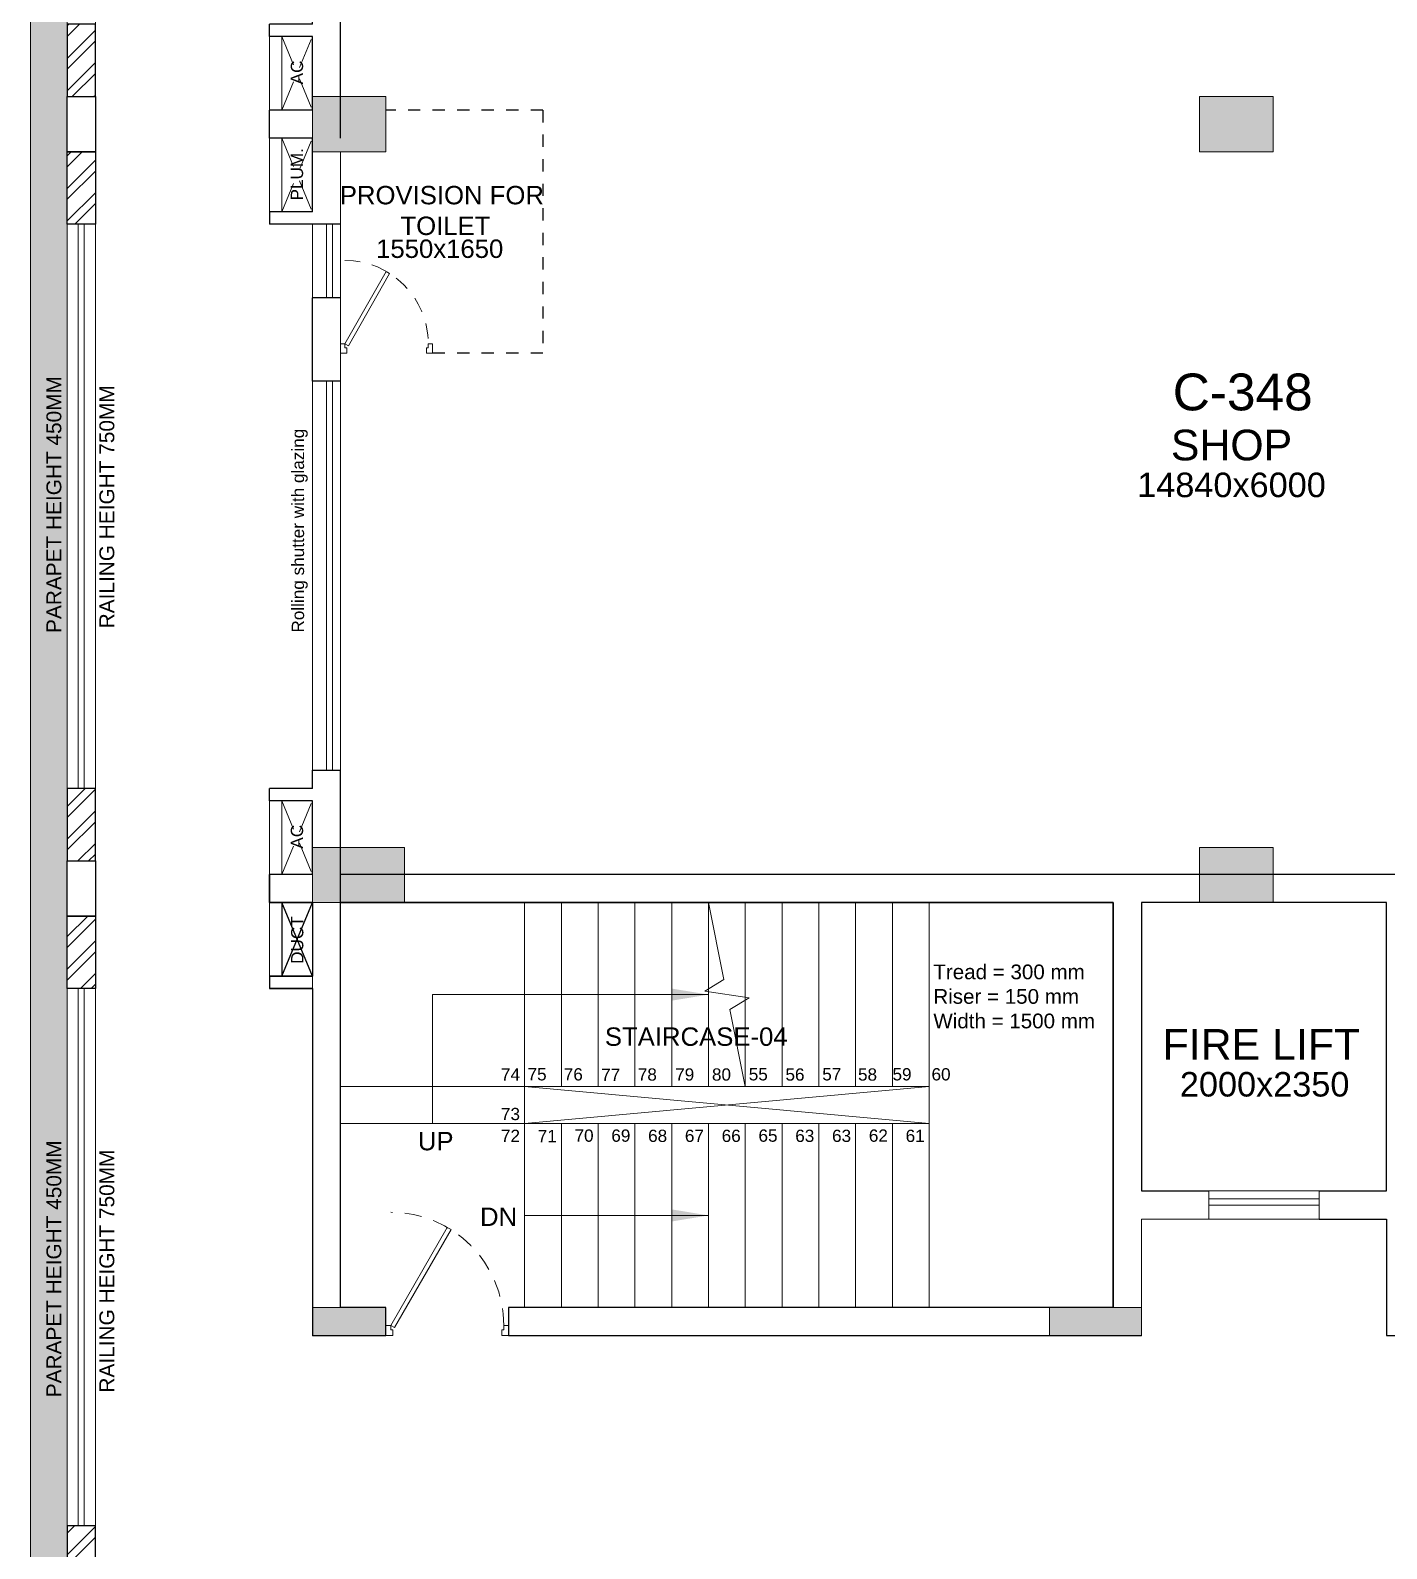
# Model space of a CAD drawing. Header units: metres. Extents: x 9819 to 10514, y 4405 to 4599.
# Drawn here: x 10468.82 to 10479.88, y 4550.07 to 4562.44 of the extents above; entities that cross this region are included whole.
import ezdxf
from ezdxf.enums import TextEntityAlignment as Align

# ---------------------------------------------------------------- set-up
doc = ezdxf.new("R2010")
doc.units = ezdxf.units.M
doc.header["$MEASUREMENT"] = 0
doc.linetypes.add('DASHED2', pattern=[0.375, 0.25, -0.125])
doc.linetypes.add('HIDDEN', pattern=[0.375, 0.25, -0.125])
doc.layers.add('A_COL. NO', color=4, linetype='Continuous')
for name, color, linetype, lineweight in [('A_CONC', 1, 'Continuous', 30), ('A_DOOR-WIN', 23, 'Continuous', 9), ('A_DOTTED', 8, 'HIDDEN', 0), ('A_ELE 0.15', 252, 'Continuous', 15), ('A_GLAZE', 140, 'Continuous', 5), ('A_LEDGE', 252, 'Continuous', 15), ('A_SHOP NO.', 113, 'Continuous', 5), ('A_SILL 0.09', 9, 'Continuous', 9), ('A_SILL 0.25', 25, 'Continuous', 15), ('A_SILL 0.25-RefEdit0', 25, 'Continuous', 15), ('A_STAIRS', 21, 'Continuous', 9), ('A_TEXT', 7, 'Continuous', 5), ('A_WALL', 7, 'Continuous', 30), ('A_Wall Hatch', 8, 'Continuous', 5), ('COLUMN-FINAL', 210, 'Continuous', 20), ('Doorline', 251, 'DASHED2', 13)]:
    doc.layers.add(name, color=color, linetype=linetype, lineweight=lineweight)
doc.layers.get('A_COL. NO').off()
doc.styles.add('A', font='ARIALN.TTF')
doc.styles.get("Standard").update_dxf_attribs({"font": 'arial.ttf'})
doc.dimstyles.new('DIM IN MM', dxfattribs={"dimtxt": 0.18, "dimasz": 0.075, "dimexe": 0.05, "dimexo": 0.05, "dimgap": 0.05, "dimtad": 0, "dimdec": 0, "dimlfac": 1000, "dimzin": 3, "dimdsep": 46, "dimtxsty": 'A', "dimblk1": 'ARCHTICK', "dimblk2": 'ARCHTICK', "dimsah": 1, "dimcen": 0, "dimclrd": 256, "dimclre": 256, "dimclrt": 256, "dimadec": 0, "dimazin": 0, "dimtfac": 1, "dimtdec": 0, "dimtofl": 0, "dimtmove": 1, "dimatfit": 3, "dimfxl": 1, "dimtolj": 1, "dimtzin": 0, "dimlwd": -1, "dimlwe": -1, "dimarcsym": 0})

# ---------------------------------------------------------------- blocks, each defined once
blk = doc.blocks.new('_ARCHTICK')
at = {"color": 0, "linetype": 'ByBlock', "const_width": 0.15}
blk.add_lwpolyline([(-0.5, -0.5), (0.5, 0.5)], dxfattribs=at)
blk = doc.blocks.new('D-900')
at = {"layer": 'A_DOOR-WIN'}
for points in [[(0.45, 0.794), (0.035, 0.075), (0.063, 0.059), (0.478, 0.778)], [(0, 0.075), (0, 0), (0.05, 0), (0.05, 0.043), (0.035, 0.043), (0.035, 0.075)], [(0.9, 0.075), (0.9, 0), (0.85, 0), (0.85, 0.043), (0.865, 0.043), (0.865, 0.075)]]:
    blk.add_lwpolyline(points, close=True, dxfattribs=at)
at = {"layer": 'Doorline', "ltscale": 0.5}
blk.add_arc((0.035, 0.075), 0.83, 0, 90, dxfattribs=at)
blk = doc.blocks.new('D 750')
at = {"layer": 'A_DOOR-WIN'}
for points in [[(-0.372, 0.665), (-0.035, 0.075), (-0.063, 0.059), (-0.4, 0.649)], [(-0.75, 0.075), (-0.75, 0), (-0.7, 0), (-0.7, 0.043), (-0.715, 0.043), (-0.715, 0.075)], [(0, 0.075), (0, 0), (-0.05, 0), (-0.05, 0.043), (-0.035, 0.043), (-0.035, 0.075)]]:
    blk.add_lwpolyline(points, close=True, dxfattribs=at)
at = {"layer": 'Doorline', "ltscale": 0.5}
blk.add_arc((-0.035, 0.075), 0.68, 90, 180, dxfattribs=at)
blk = doc.blocks.new('Typical shops 3rd')
at = {"layer": 'A_DOOR-WIN'}
for p, q in [((0.465, -5.38), (0.465, -2.21)), ((0.515, -5.38), (0.515, -2.21))]:
    blk.add_line(p, q, dxfattribs=at)
at = {"layer": 'A_DOTTED'}
for p, q in [((0.1, -0.83), (0.35, -0.23)), ((0.1, -0.23), (0.35, -0.83)), ((0.1, -6.23), (0.35, -5.63)), ((0.1, -5.63), (0.35, -6.23))]:
    blk.add_line(p, q, dxfattribs=at)
at = {"layer": 'A_GLAZE'}
for p, q in [((0.465, -1.53), (0.465, -0.93)), ((0.515, -1.53), (0.515, -0.93))]:
    blk.add_line(p, q, dxfattribs=at)
at = {"layer": 'A_LEDGE'}
for p, q in [((0, -0.83), (0, -0.23)), ((0.1, -0.83), (0.1, -0.23)), ((0, -5.63), (0, -6.23)), ((0.1, -5.63), (0.1, -6.23))]:
    blk.add_line(p, q, dxfattribs=at)
at = {"layer": 'A_SILL 0.09'}
for p, q in [((0.58, -0.34), (0.58, -5.38)), ((0.35, -1.53), (0.35, -0.93)), ((0.35, -5.38), (0.35, -2.21))]:
    blk.add_line(p, q, dxfattribs=at)
at = {"layer": 'A_WALL'}
for p, q in [((0, -0.23), (0, 0)), ((0.35, -0.23), (0, -0.23)), ((0.35, -0.83), (0.35, -0.23)), ((0.35, -0.83), (0, -0.83)), ((0, -0.83), (0, -0.93)), ((0.58, -0.93), (0, -0.93)), ((0.35, -2.21), (0.35, -1.53)), ((0.58, -1.53), (0.35, -1.53)), ((0.58, -2.21), (0.35, -2.21)), ((0.35, -5.38), (0.58, -5.38)), ((0.35, -5.53), (0.35, -5.38)), ((0.58, -6.46), (0.58, -5.38)), ((0.35, -5.53), (0, -5.53)), ((0, -5.63), (0, -5.53)), ((0.35, -5.63), (0, -5.63)), ((0.35, -6.23), (0.35, -5.63)), ((0.35, -6.23), (0, -6.23))]:
    blk.add_line(p, q, dxfattribs=at)
at = {"layer": 'A_WALL', "color": 252, "linetype": 'DASHED2', "ltscale": 0.3, "true_color": 0x939598}
blk.add_line((2.23, 0), (0.95, 0), dxfattribs=at)
blk.add_lwpolyline([(2.23, 0), (2.23, -1.98), (1.33, -1.98)], dxfattribs=at)
at = {"layer": 'A_DOOR-WIN', "xscale": -1}
blk.add_blockref('D 750', (0.58, -1.98), dxfattribs=at)
at = {"layer": 'A_TEXT'}
for s, p in [('PLUM.', (0.274, -0.523)), ('Rolling shutter with glazing', (0.282, -3.428)), ('AC', (0.274, -5.923))]:
    blk.add_text(s, height=0.1, rotation=90, dxfattribs=at).set_placement(p, align=Align.CENTER)
for s, height, p in [('1550x1650', 0.15, (1.388, -1.205)), ('SHOP', 0.25, (7.845, -2.855)), ('14840x6000', 0.2, (7.845, -3.155))]:
    blk.add_text(s, height=height, dxfattribs=at).set_placement(p, align=Align.CENTER)
at = {"layer": 'A_TEXT', "insert": (0.419, -0.618), "char_height": 0.15, "width": 1.97366, "attachment_point": 1}
blk.add_mtext('\\pxqc;PROVISION FOR\\P TOILET ', dxfattribs=at)
blk = doc.blocks.new('Balcony projections')
at = {"transparency": 33554493}
h = blk.add_hatch(color=256, dxfattribs=at)
h.dxf.hatch_style = 1
h.paths.add_polyline_path([(-0.53, -72.15), (33.98, -72.15), (33.98, 0.53), (-0.53, 0.53)])
h.paths.add_polyline_path([(-0.23, -71.85), (33.68, -71.85), (33.68, 0.23), (-0.23, 0.23)], flags=16)
at = {"lineweight": 30, "true_color": 0x636466}
h = blk.add_hatch(dxfattribs=at)
h.set_pattern_fill('ANSI32', color=251, scale=0.5)
h.set_pattern_definition([(45, (-9876.61707, -4400.77705), (-0.1325825215, 0.1325825215), []), (45, (-9876.52869, -4400.77705), (-0.1325825215, 0.1325825215), [])])
h.paths.add_polyline_path([(31.79, 0.23), (31.79, 0), (33.45, 0), (33.45, -1.66), (33.68, -1.66), (33.68, 0.23)])
h.paths.add_polyline_path([(33.68, -2.7), (33.68, -2.11), (33.45, -2.11), (33.45, -2.7)])
h.paths.add_polyline_path([(33.68, -7.3), (33.68, -7.89), (33.45, -7.89), (33.45, -7.3)])
h.paths.add_polyline_path([(33.68, -8.93), (33.68, -8.34), (33.45, -8.34), (33.45, -8.93)])
h.paths.add_polyline_path([(33.68, -13.53), (33.68, -14.12), (33.45, -14.12), (33.45, -13.53)])
h.paths.add_polyline_path([(33.68, -15.16), (33.68, -14.57), (33.45, -14.57), (33.45, -15.16)])
h.paths.add_polyline_path([(33.68, -19.76), (33.68, -20.35), (33.45, -20.35), (33.45, -19.76)])
h.paths.add_polyline_path([(33.68, -21.39), (33.68, -20.8), (33.45, -20.8), (33.45, -21.39)])
h.paths.add_polyline_path([(33.68, -25.99), (33.68, -26.58), (33.45, -26.58), (33.45, -25.99)])
h.paths.add_polyline_path([(33.68, -27.62), (33.68, -27.03), (33.45, -27.03), (33.45, -27.62)])
h.paths.add_polyline_path([(33.68, -32.22), (33.68, -32.81), (33.45, -32.81), (33.45, -32.22)])
h.paths.add_polyline_path([(33.68, -33.85), (33.68, -33.26), (33.45, -33.26), (33.45, -33.85)])
h.paths.add_polyline_path([(33.68, -38.23), (33.68, -38.82), (33.45, -38.82), (33.45, -38.23)])
h.paths.add_polyline_path([(33.68, -39.86), (33.68, -39.27), (33.45, -39.27), (33.45, -39.86)])
h.paths.add_polyline_path([(33.68, -46.09), (33.68, -45.5), (33.45, -45.5), (33.45, -46.09)])
h.paths.add_polyline_path([(33.68, -44.46), (33.68, -45.05), (33.45, -45.05), (33.45, -44.46)])
h.paths.add_polyline_path([(33.68, -50.69), (33.68, -51.28), (33.45, -51.28), (33.45, -50.69)])
h.paths.add_polyline_path([(33.68, -52.32), (33.68, -51.73), (33.45, -51.73), (33.45, -52.32)])
h.paths.add_polyline_path([(33.68, -58.55), (33.68, -57.96), (33.45, -57.96), (33.45, -58.55)])
h.paths.add_polyline_path([(33.68, -56.92), (33.68, -57.51), (33.45, -57.51), (33.45, -56.92)])
h.paths.add_polyline_path([(33.68, -64.76), (33.68, -63.58), (33.45, -63.58), (33.45, -64.76)])
h.paths.add_polyline_path([(31.79, -71.85), (31.79, -71.62), (33.45, -71.62), (33.45, -69.96), (33.68, -69.96), (33.68, -71.85)])
h.paths.add_polyline_path([(30.75, -71.85), (31.34, -71.85), (31.34, -71.62), (30.75, -71.62)])
h.paths.add_polyline_path([(24.96, -71.85), (24.37, -71.85), (24.37, -71.62), (24.96, -71.62)])
h.paths.add_polyline_path([(23.33, -71.85), (23.92, -71.85), (23.92, -71.62), (23.33, -71.62)])
h.paths.add_polyline_path([(8.49, -71.85), (9.08, -71.85), (9.08, -71.62), (8.49, -71.62)])
h.paths.add_polyline_path([(10.12, -71.85), (9.53, -71.85), (9.53, -71.62), (10.12, -71.62)])
h.paths.add_polyline_path([(15.91, -71.85), (16.5, -71.85), (16.5, -71.62), (15.91, -71.62)])
h.paths.add_polyline_path([(17.54, -71.85), (16.95, -71.85), (16.95, -71.62), (17.54, -71.62)])
h.paths.add_polyline_path([(1.66, -71.85), (1.66, -71.62), (0, -71.62), (0, -69.96), (-0.23, -69.96), (-0.23, -71.85)])
h.paths.add_polyline_path([(2.11, -71.85), (2.7, -71.85), (2.7, -71.62), (2.11, -71.62)])
h.paths.add_polyline_path([(-0.23, -64.76), (-0.23, -63.58), (0, -63.58), (0, -64.76)])
h.paths.add_polyline_path([(-0.23, -58.55), (-0.23, -57.96), (0, -57.96), (0, -58.55)])
h.paths.add_polyline_path([(-0.23, -56.92), (-0.23, -57.51), (0, -57.51), (0, -56.92)])
h.paths.add_polyline_path([(-0.23, -52.32), (-0.23, -51.73), (0, -51.73), (0, -52.32)])
h.paths.add_polyline_path([(-0.23, -50.69), (-0.23, -51.28), (0, -51.28), (0, -50.69)])
h.paths.add_polyline_path([(-0.23, -46.09), (-0.23, -45.5), (0, -45.5), (0, -46.09)])
h.paths.add_polyline_path([(-0.23, -44.46), (-0.23, -45.05), (0, -45.05), (0, -44.46)])
h.paths.add_polyline_path([(-0.23, -39.86), (-0.23, -39.27), (0, -39.27), (0, -39.86)])
h.paths.add_polyline_path([(-0.23, -38.23), (-0.23, -38.82), (0, -38.82), (0, -38.23)])
h.paths.add_polyline_path([(-0.23, -33.85), (-0.23, -33.26), (0, -33.26), (0, -33.85)])
h.paths.add_polyline_path([(-0.23, -32.22), (-0.23, -32.81), (0, -32.81), (0, -32.22)])
h.paths.add_polyline_path([(-0.23, -27.62), (-0.23, -27.03), (0, -27.03), (0, -27.62)])
h.paths.add_polyline_path([(-0.23, -25.99), (-0.23, -26.58), (0, -26.58), (0, -25.99)])
h.paths.add_polyline_path([(-0.23, -21.39), (-0.23, -20.8), (0, -20.8), (0, -21.39)])
h.paths.add_polyline_path([(-0.23, -19.76), (-0.23, -20.35), (0, -20.35), (0, -19.76)])
h.paths.add_polyline_path([(-0.23, -15.16), (-0.23, -14.57), (0, -14.57), (0, -15.16)])
h.paths.add_polyline_path([(-0.23, -13.53), (-0.23, -14.12), (0, -14.12), (0, -13.53)])
h.paths.add_polyline_path([(-0.23, -8.93), (-0.23, -8.34), (0, -8.34), (0, -8.93)])
h.paths.add_polyline_path([(-0.23, -7.3), (-0.23, -7.89), (0, -7.89), (0, -7.3)])
h.paths.add_polyline_path([(-0.23, -2.7), (-0.23, -2.11), (0, -2.11), (0, -2.7)])
h.paths.add_polyline_path([(1.66, 0.23), (1.66, 0), (0, 0), (0, -1.66), (-0.23, -1.66), (-0.23, 0.23)])
at = {"layer": 'A_CONC'}
for points in [[(-0.23, -26.58), (0, -26.58), (0, -27.03), (-0.23, -27.03)], [(-0.23, -32.81), (0, -32.81), (0, -33.26), (-0.23, -33.26)]]:
    blk.add_lwpolyline(points, close=True, dxfattribs=at)
at = {"layer": 'A_ELE 0.15', "color": 7, "true_color": 0xffffff}
for points in [[(33.98, -33.85), (33.98, 0.53), (-0.53, 0.53), (-0.53, -33.85)], [(-0.53, -33.85), (-0.53, -72.15), (33.98, -72.15), (33.98, -33.85)]]:
    blk.add_lwpolyline(points, dxfattribs=at)
at = {"layer": 'A_GLAZE', "elevation": 0}
for points in [[(-0.14, -32.22), (-0.09, -32.22), (-0.09, -27.62), (-0.14, -27.62)], [(-0.14, -38.23), (-0.09, -38.23), (-0.09, -33.85), (-0.14, -33.85)]]:
    blk.add_lwpolyline(points, close=True, dxfattribs=at)
at = {"layer": 'A_SILL 0.25', "lineweight": 0, "elevation": 0}
blk.add_lwpolyline([(-0.23, -32.22), (0, -32.22), (0, -27.62), (-0.23, -27.62)], close=True, dxfattribs=at)
at = {"layer": 'A_SILL 0.25', "lineweight": 0}
blk.add_lwpolyline([(-0.23, -38.23), (0, -38.23), (0, -33.85), (-0.23, -33.85)], close=True, dxfattribs=at)
at = {"layer": 'A_SILL 0.25-RefEdit0', "color": 32, "true_color": 0xcd6928}
for points in [[(33.68, -33.85), (33.68, 0.23), (-0.23, 0.23), (-0.23, -33.85)], [(-0.23, -38.23), (-0.23, -71.85), (33.68, -71.85), (33.68, -38.23)]]:
    blk.add_lwpolyline(points, dxfattribs=at)
at = {"layer": 'A_TEXT', "color": 32, "true_color": 0xcd6928}
for p, q in [((-0.23, -32.22), (-0.23, -27.62)), ((0, -27.62), (0, -32.22)), ((-0.23, -38.23), (-0.23, -33.85, 0)), ((0, -33.85, 0), (0, -38.23))]:
    blk.add_line(p, q, dxfattribs=at)
at = {"layer": 'A_WALL'}
for points in [[(-0.23, -25.99), (-0.23, -26.58), (0, -26.58), (0, -25.99)], [(-0.23, -27.62), (-0.23, -27.03), (0, -27.03), (0, -27.62)], [(-0.23, -32.22), (-0.23, -32.81), (0, -32.81), (0, -32.22)], [(-0.23, -33.85), (-0.23, -33.26), (0, -33.26), (0, -33.85)], [(-0.23, -38.23), (-0.23, -38.82), (0, -38.82), (0, -38.23)]]:
    blk.add_lwpolyline(points, close=True, dxfattribs=at)
at = {"layer": 'A_TEXT', "color": 32, "true_color": 0xcd6928, "char_height": 0.1215, "attachment_point": 1, "rotation": 90}
for insert in [(-0.399, -30.952), (-0.399, -37.182, 0)]:
    blk.add_mtext_dynamic_manual_height_columns('PARAPET HEIGHT 450MM', width=3.42392, gutter_width=0.931, heights=[0], dxfattribs=dict(at, insert=insert))
at = {"layer": 'A_TEXT', "color": 4, "char_height": 0.1215, "attachment_point": 1, "rotation": 90}
for insert in [(0.033, -30.914), (0.033, -37.144, 0)]:
    blk.add_mtext_dynamic_manual_height_columns('RAILING HEIGHT 750MM', width=3.42392, gutter_width=0.931, heights=[0], dxfattribs=dict(at, insert=insert))
blk = doc.blocks.new('Wing C Columns')
at = {"layer": 'COLUMN-FINAL'}
for color, points in [(1, [(0.6, -24.81), (0.6, -25.26), (0, -25.26), (0, -24.81)]), (3, [(7.835, -24.81), (7.835, -25.26), (7.235, -25.26), (7.235, -24.81)]), (4, [(0.75, -30.93), (0.75, -31.38), (0, -31.38), (0, -30.93)]), (1, [(7.835, -30.93), (7.835, -31.38), (7.235, -31.38), (7.235, -30.93)])]:
    blk.add_hatch(color=color, dxfattribs=at).paths.add_polyline_path(points)
h = blk.add_hatch(color=30, dxfattribs=at)
h.dxf.hatch_style = 1
h.paths.add_polyline_path([(0.6, -34.68), (0.6, -34.91), (0, -34.91), (0, -34.68)])
h = blk.add_hatch(color=231, dxfattribs=at)
h.dxf.hatch_style = 1
h.paths.add_polyline_path([(6.76, -34.68), (6.76, -34.91), (6.01, -34.91), (6.01, -34.68)])
at = {"layer": 'COLUMN-FINAL', "color": 1}
for points in [[(0.6, -24.81), (0.6, -25.26), (0, -25.26), (0, -24.81)], [(7.835, -30.93), (7.835, -31.38), (7.235, -31.38), (7.235, -30.93)]]:
    blk.add_lwpolyline(points, close=True, dxfattribs=at)
at = {"layer": 'COLUMN-FINAL', "color": 3}
blk.add_lwpolyline([(7.835, -24.81), (7.835, -25.26), (7.235, -25.26), (7.235, -24.81)], close=True, dxfattribs=at)
at = {"layer": 'COLUMN-FINAL', "color": 4}
blk.add_lwpolyline([(0.75, -30.93), (0.75, -31.38), (0, -31.38), (0, -30.93)], close=True, dxfattribs=at)
at = {"layer": 'COLUMN-FINAL', "color": 30}
blk.add_lwpolyline([(0.6, -34.68), (0.6, -34.91), (0, -34.91), (0, -34.68)], close=True, dxfattribs=at)
at = {"layer": 'COLUMN-FINAL', "color": 231}
blk.add_lwpolyline([(6.76, -34.68), (6.76, -34.91), (6.01, -34.91), (6.01, -34.68)], close=True, dxfattribs=at)
blk = doc.blocks.new('WING-C REVISED COLU.')
blk.add_blockref('Wing C Columns', (5452.425, -8729.918))

msp = doc.modelspace()

# ---------------------------------------------------------------- linework, layer by layer
at = {"layer": 'A_DOOR-WIN'}
for p, q in [((10478.4262, 4552.9194), (10479.3262, 4552.9194)), ((10478.4262, 4552.8694), (10479.3262, 4552.8694))]:
    msp.add_line(p, q, dxfattribs=at)
at = {"layer": 'A_LEDGE'}
msp.add_line((10470.7662, 4554.7344), (10470.7662, 4555.3344), dxfattribs=at)
at = {"layer": 'A_SILL 0.09'}
msp.add_lwpolyline([(10478.4262, 4552.7544), (10477.8762, 4552.7544), (10477.8762, 4551.8044), (10477.8762, 4552.7544), (10478.4262, 4552.7544), (10478.4262, 4552.9844), (10479.3262, 4552.9844), (10479.3262, 4552.7544), (10479.3262, 4552.9844), (10479.8762, 4552.9844), (10479.8762, 4555.3344), (10477.8762, 4555.3344), (10477.8762, 4552.9844), (10478.4262, 4552.9844), (10478.4262, 4552.7544), (10479.3262, 4552.7544), (10479.8762, 4552.7544), (10479.8762, 4551.8044), (10480.1062, 4551.8044)], dxfattribs=at)
at = {"layer": 'A_SILL 0.25'}
for points in [[(10471.1162, 4588.7144), (10469.1162, 4588.7144), (10469.1162, 4516.6344), (10503.0262, 4516.6344), (10503.0262, 4588.7144), (10501.0262, 4588.7144)], [(10471.1162, 4588.4844), (10469.3462, 4588.4844), (10469.3462, 4516.8644), (10502.7962, 4516.8644), (10502.7962, 4588.4844), (10501.0262, 4588.4844)]]:
    msp.add_lwpolyline(points, dxfattribs=at)
at = {"layer": 'A_STAIRS'}
for p, q in [((10473.1462, 4553.8344), (10473.1462, 4555.3344)), ((10473.4462, 4553.8344), (10473.4462, 4555.3344)), ((10473.7462, 4553.8344), (10473.7462, 4555.3344)), ((10474.0462, 4553.8344), (10474.0462, 4555.3344)), ((10474.9462, 4553.8344), (10474.9462, 4555.3344)), ((10475.2462, 4553.8344), (10475.2462, 4555.3344)), ((10475.5462, 4553.8344), (10475.5462, 4555.3344)), ((10475.8462, 4553.8344), (10475.8462, 4555.3344)), ((10472.8462, 4553.8344), (10472.8462, 4553.5344)), ((10473.1462, 4553.5344), (10473.1462, 4552.0344)), ((10473.4462, 4553.5344), (10473.4462, 4552.0344)), ((10473.7462, 4553.5344), (10473.7462, 4552.0344)), ((10474.0462, 4553.5344), (10474.0462, 4552.0344)), ((10474.3462, 4553.5344), (10474.3462, 4552.0344)), ((10474.6462, 4553.5344), (10474.6462, 4552.0344)), ((10474.9462, 4553.5344), (10474.9462, 4552.0344)), ((10475.2462, 4553.5344), (10475.2462, 4552.0344)), ((10475.5462, 4553.5344), (10475.5462, 4552.0344)), ((10475.8462, 4553.5344), (10475.8462, 4552.0344))]:
    msp.add_line(p, q, dxfattribs=at)
for points in [[(10476.1462, 4555.3344), (10476.1462, 4553.8344), (10472.8462, 4553.5344), (10471.3462, 4553.5344)], [(10472.8462, 4555.3344), (10472.8462, 4553.8344), (10476.1462, 4553.8344), (10476.1462, 4553.5344), (10472.8462, 4553.5344), (10472.8462, 4552.0344)], [(10476.1462, 4552.0344), (10476.1462, 4553.5344), (10472.8462, 4553.8344), (10471.3462, 4553.8344)]]:
    msp.add_lwpolyline(points, dxfattribs=at)
at = {"layer": 'A_STAIRS', "linetype": 'Continuous'}
msp.add_lwpolyline([(10474.6462, 4555.3344), (10474.6462, 4553.8344), (10474.5207, 4554.4619), (10474.6768, 4554.5568), (10474.3156, 4554.6121), (10474.4717, 4554.707), (10474.3462, 4555.3344), (10474.3462, 4553.8344)], dxfattribs=at)
at = {"layer": 'A_WALL'}
for p, q in [((10500.7962, 4555.5644), (10471.3462, 4555.5644)), ((10470.7662, 4554.7344), (10470.7662, 4554.6344)), ((10471.1162, 4554.6344), (10470.7662, 4554.6344)), ((10471.1162, 4554.6344), (10471.1162, 4551.8044))]:
    msp.add_line(p, q, dxfattribs=at)
msp.add_lwpolyline([(10470.7662, 4555.3344), (10470.7662, 4555.5644), (10470.7662, 4555.3344), (10471.1162, 4555.3344)], close=True, dxfattribs=at)
for points in [[(10470.7662, 4554.7344), (10471.1162, 4554.7344), (10470.8662, 4555.3344), (10470.8662, 4554.7344), (10471.1162, 4555.3344), (10471.1162, 4554.7344), (10470.7662, 4554.7344), (10470.7662, 4554.6344), (10471.1162, 4554.6344)], [(10471.1162, 4551.8044), (10471.7162, 4551.8044), (10471.7162, 4552.0344), (10471.3462, 4552.0344), (10471.3462, 4555.3344), (10477.6462, 4555.3344), (10477.6462, 4552.0344), (10477.6462, 4555.3344), (10471.3462, 4555.3344)], [(10479.3262, 4552.9844), (10479.8762, 4552.9844), (10479.8762, 4555.3344), (10477.8762, 4555.3344), (10477.8762, 4552.9844), (10478.4262, 4552.9844)], [(10479.3262, 4552.7544), (10479.8762, 4552.7544), (10479.8762, 4551.8044), (10480.1062, 4551.8044)], [(10477.6462, 4552.0344), (10472.7162, 4552.0344), (10472.7162, 4551.8044), (10477.8762, 4551.8044)]]:
    msp.add_lwpolyline(points, dxfattribs=at)
at = {"layer": 'A_Wall Hatch'}
msp.add_lwpolyline([(10471.1162, 4554.6344), (10471.1162, 4554.7344)], close=True, dxfattribs=at)

# ---------------------------------------------------------------- block references
at = {"layer": 'A_COL. NO'}
msp.add_blockref('WING-C REVISED COLU.', (5018.691, 13316.6323), dxfattribs=at)
at = {"layer": 'A_DOOR-WIN', "xscale": 1.111111111099995, "yscale": 1.111111111099995, "zscale": 1.111111111099995}
msp.add_blockref('D-900', (10471.7162, 4551.8044), dxfattribs=at)
at = {"layer": 'A_SILL 0.25'}
msp.add_blockref('Balcony projections', (10469.3462, 4588.4844), dxfattribs=at)
at = {"layer": 'A_Wall Hatch'}
for p in [(10470.7662, 4568.0244), (10470.7662, 4561.7944)]:
    msp.add_blockref('Typical shops 3rd', p, dxfattribs=at)

# ---------------------------------------------------------------- texts
at = {"layer": 'A_SHOP NO.'}
msp.add_text('C-348', height=0.3, dxfattribs=at).set_placement((10478.7025, 4559.3469), align=Align.CENTER)
at = {"layer": 'A_STAIRS'}
for s, p in [('74', (10472.8091, 4553.8836)), ('75', (10473.0259, 4553.8849)), ('76', (10473.3214, 4553.8845)), ('77', (10473.6266, 4553.8815)), ('78', (10473.9253, 4553.8832)), ('79', (10474.2298, 4553.8832)), ('80', (10474.5298, 4553.8832)), ('55', (10474.8298, 4553.885)), ('56', (10475.1291, 4553.8832)), ('57', (10475.4292, 4553.8849)), ('58', (10475.7208, 4553.8832)), ('59', (10476.0019, 4553.8849)), ('60', (10476.3202, 4553.8849)), ('73', (10472.8091, 4553.5613)), ('72', (10472.8091, 4553.3833)), ('71', (10473.1091, 4553.3816)), ('70', (10473.4091, 4553.385)), ('69', (10473.7091, 4553.385)), ('68', (10474.0091, 4553.3833)), ('67', (10474.3091, 4553.3833)), ('66', (10474.6091, 4553.3833)), ('65', (10474.9091, 4553.385)), ('63', (10475.2091, 4553.3834)), ('63', (10475.5091, 4553.3834)), ('62', (10475.8091, 4553.385)), ('61', (10476.1091, 4553.3833))]:
    msp.add_text(s, height=0.1, dxfattribs=at).set_placement(p, align=Align.RIGHT)
at = {"layer": 'A_TEXT'}
msp.add_text('DUCT', height=0.1, rotation=90, dxfattribs=at).set_placement((10471.0424, 4555.0289), align=Align.CENTER)
for s, height, p in [('STAIRCASE-04', 0.15, (10474.2464, 4554.1669)), ('FIRE LIFT', 0.25, (10478.8546, 4554.0535)), ('2000x2350', 0.2, (10478.8814, 4553.7535)), ('UP', 0.15, (10472.1218, 4553.3153)), ('DN', 0.15, (10472.6343, 4552.6984))]:
    msp.add_text(s, height=height, dxfattribs=at).set_placement(p, align=Align.CENTER)
at = {"layer": 'A_TEXT', "insert": (10477.0107, 4554.8297), "char_height": 0.12, "width": 1.661733, "attachment_point": 2}
msp.add_mtext('\\pxql;Tread = 300 mm\\PRiser = 150 mm\\PWidth = 1500 mm', dxfattribs=at)

# ---------------------------------------------------------------- leaders
at = {"layer": 'A_STAIRS'}
for points, override in [([(10474.3462, 4554.5844), (10472.0962, 4554.5844), (10472.0962, 4553.5344)], {"dimasz": 0.3}), ([(10474.3462, 4552.7844), (10472.8462, 4552.7844)], {"dimasz": 0.3, "dimgap": 0.05, "dimtad": 0})]:
    msp.add_leader(points, dimstyle='DIM IN MM', override=override, dxfattribs=at)

doc.saveas('drawing.dxf')
